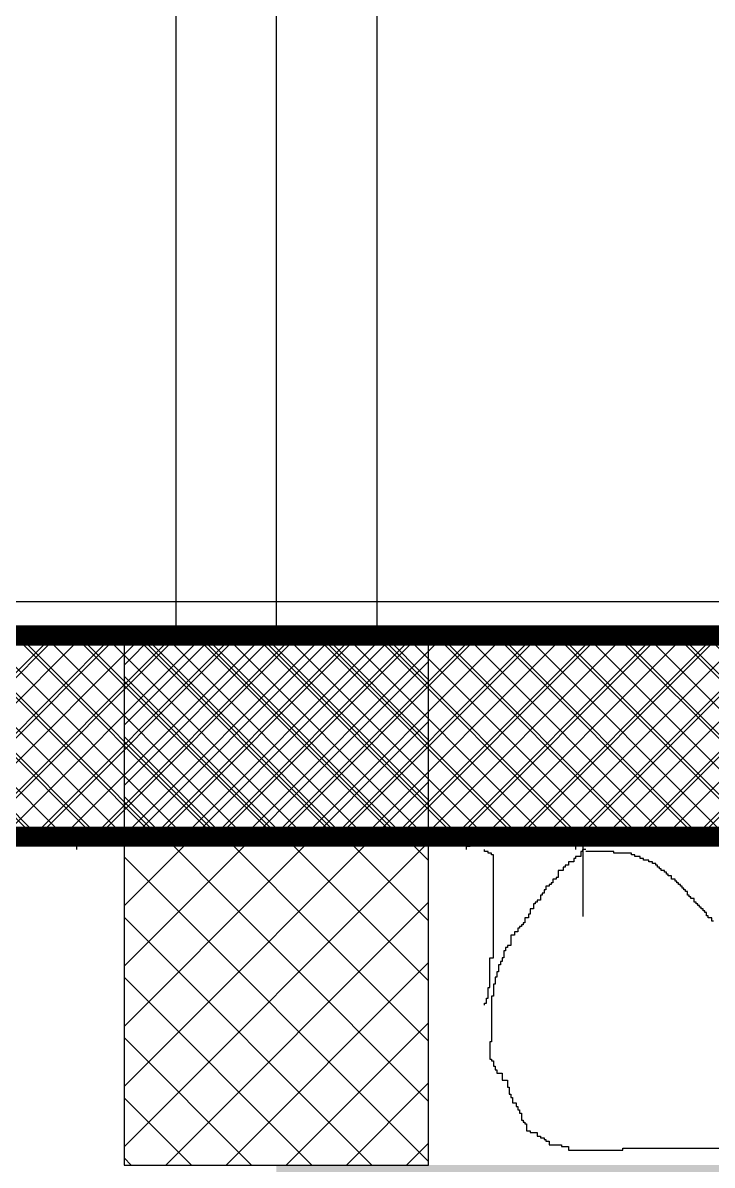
# Model space of a CAD drawing. Extents: x 250879 to 348495, y -51522 to -9360.
# Drawn here: x 290580 to 290682.8, y -50727.1 to -50556.8 of the extents above; entities that cross this region are included whole.
import ezdxf

# ---------------------------------------------------------------- set-up
doc = ezdxf.new("R2010")
doc.units = 0
for name, color, linetype in [('AXIS', 1, 'CONTINUOUS'), ('CURTAIN', 150, 'CONTINUOUS'), ('WALL', 7, 'CONTINUOUS')]:
    doc.layers.add(name, color=color, linetype=linetype)
doc.layers.add('int fram for glaz& landscap obj.', color=252, linetype='CONTINUOUS', lineweight=15)
doc.layers.add('VIS', color=8, linetype='CONTINUOUS', lineweight=18)

msp = doc.modelspace()

# ---------------------------------------------------------------- hatches: boundary and pattern name
at = {"layer": 'AXIS'}
h = msp.add_hatch(dxfattribs=at)
h.set_pattern_fill('ANSI37', color=256, style=0)
h.set_pattern_definition([(45, (19207.2062, -24231.1652), (-2.24506403, 2.24506403), []), (135, (19207.2062, -24231.1652), (-2.24506403, -2.24506403), [])])
h.paths.add_polyline_path([(289238.58209, -50648.17295), (289238.58209, -50678.17295), (292232.78876, -50678.17295), (292232.78876, -50648.17295)])
at = {"layer": 'int fram for glaz& landscap obj.'}
h = msp.add_hatch(dxfattribs=at)
h.set_pattern_fill('EARTH', color=256, scale=4, angle=45, style=0)
h.set_pattern_definition([(45, (8319.78, -20351.165), (4e-15, 35.9210245), [25.4, -25.4]), (45, (8313.045, -20344.43), (4e-15, 35.9210245), [25.4, -25.4]), (45, (8306.31, -20337.695), (4e-15, 35.9210245), [25.4, -25.4]), (135, (8306.31, -20333.205), (-35.9210245, 4e-15), [25.4, -25.4]), (135, (8313.045, -20326.47), (-35.9210245, 4e-15), [25.4, -25.4]), (135, (8319.78, -20319.734), (-35.9210245, 4e-15), [25.4, -25.4])])
h.paths.add_polyline_path([(292655.24487, -50112.17295), (292482.95335, -50112.17295), (292482.95335, -50328.17295), (292603.88649, -50328.17295)])
h.paths.add_polyline_path([(292603.88649, -50328.17295), (292482.95335, -50328.17295), (292482.95335, -50648.17295), (292527.8, -50648.17295)])
h.paths.add_polyline_path([(292527.8, -50648.17295), (292482.95335, -50648.17295), (292482.95335, -50727.14584), (292437.50717, -50727.14584), (291817.78876, -50727.14584), (291817.78876, -50776.59637), (292497.26473, -50776.59637)])
h.paths.add_polyline_path([(291817.78876, -50727.14584), (291795.06567, -50727.14584), (291417.78876, -50727.14584), (291417.78876, -50776.59637), (291606.72451, -50776.59637), (291817.78876, -50776.59637)])
h.paths.add_polyline_path([(291417.78876, -50727.14584), (291017.78876, -50727.14584), (291017.78876, -50776.59637), (291417.78876, -50776.59637)])
h.paths.add_polyline_path([(291017.78876, -50727.14584), (290995.06567, -50727.14584), (290617.78876, -50727.14584), (290617.78876, -50776.59637), (290741.25098, -50776.59637), (291017.78876, -50776.59637)])
at = {"layer": 'VIS', "ltscale": 0.0001}
h = msp.add_hatch(dxfattribs=at)
h.set_pattern_fill('ANSI37', color=256, scale=2, style=0)
h.set_pattern_definition([(135, (640533.8467, -30867.618), (4.49012806, 4.49012806), []), (45, (640533.8467, -30867.618), (4.49012806, -4.49012806), [])])
h.paths.add_polyline_path([(290593.74656, -50648.17295), (290676.28538, -50648.17295), (290676.28538, -50653.17295), (290793.74656, -50653.17295), (290793.74656, -50678.17295), (290593.74656, -50678.17295)])
h.paths.add_polyline_path([(290676.28538, -50648.17295), (290738.41718, -50648.17295), (290738.41718, -50653.17295), (290676.28538, -50653.17295)], flags=17)
h.paths.add_polyline_path([(290738.41718, -50648.17295), (290743.41718, -50648.17295), (290743.41718, -50653.17295), (290738.41718, -50653.17295)], flags=17)
h.paths.add_polyline_path([(290743.41718, -50648.17295), (290793.74656, -50648.17295), (290793.74656, -50653.17295), (290743.41718, -50653.17295)])
h.paths.add_polyline_path([(290268.74656, -50678.17295), (290268.74656, -50648.17295), (290593.74656, -50648.17295), (290593.74656, -50678.17295)])
h = msp.add_hatch(dxfattribs=at)
h.set_pattern_fill('ANSI37', color=256, scale=2, style=0)
h.set_pattern_definition([(135, (639382.889, -27587.618), (4.49012806, 4.49012806), []), (45, (639382.889, -27587.618), (4.49012806, -4.49012806), [])])
h.paths.add_polyline_path([(290640.51185, -50648.17295), (290595.06567, -50648.17295), (290595.06567, -50727.14584), (290640.51185, -50727.14584)])

# ---------------------------------------------------------------- linework, layer by layer
at = {"layer": 'AXIS'}
msp.add_line((290617.78876, -50648.17295), (290617.78876, -45795.09533), dxfattribs=at)
at = {"layer": 'CURTAIN', "linetype": 'Continuous'}
for p, q in [((290602.78876, -49992.17295), (290602.78876, -50648.17295)), ((290632.78876, -49992.17295), (290632.78876, -50648.17295))]:
    msp.add_line(p, q, dxfattribs=at)
at = {"layer": 'WALL', "linetype": 'Continuous'}
for p, q in [((292217.78876, -50643.17295), (289092.2533, -50643.17295)), ((292217.78876, -50648.17295), (289092.2533, -50648.17295)), ((290648.28596, -50679.04532), (290648.28596, -50678.52147)), ((290648.28596, -50678.52147), (290650.38358, -50678.52147)), ((290650.38358, -50678.52147), (290650.38358, -50677.99762)), ((290650.38358, -50677.99762), (290651.43335, -50677.99762)), ((290651.43335, -50677.99762), (290651.43335, -50677.47329)), ((290651.43335, -50677.47329), (290661.4004, -50677.47329)), ((290661.4004, -50677.47329), (290661.4004, -50677.99762)), ((290661.4004, -50677.99762), (290661.92529, -50677.99762)), ((290661.92529, -50677.99762), (290661.92529, -50678.52147)), ((290661.92529, -50678.52147), (290662.44921, -50678.52147)), ((290662.44921, -50678.52147), (290662.44921, -50680.0935)), ((290588.7416, -50679.57256), (290587.95955, -50679.57256)), ((290587.95955, -50679.57256), (290587.95955, -50680.0935)), ((290589.2636, -50679.3121), (290588.7416, -50679.3121)), ((290588.7416, -50679.3121), (290588.7416, -50679.57256)), ((290646.18739, -50680.0935), (290646.18739, -50679.56965)), ((290646.18739, -50679.56965), (290646.71131, -50679.56965)), ((290646.71131, -50679.56965), (290646.71131, -50679.04532)), ((290646.71131, -50679.04532), (290648.28596, -50679.04532)), ((290648.87324, -50680.35397), (290648.87324, -50680.0935)), ((290649.39429, -50680.35397), (290648.87324, -50680.35397)), ((290649.39429, -50680.61444), (290649.39429, -50680.35397)), ((290663.47309, -50680.35397), (290663.21209, -50680.35397)), ((290663.21209, -50680.35397), (290663.21209, -50681.13538)), ((290663.99414, -50680.0935), (290663.47309, -50680.0935)), ((290663.47309, -50680.0935), (290663.47309, -50680.35397)), ((290663.49898, -50679.56965), (290663.49898, -50690.05003)), ((290668.16539, -50680.35397), (290663.99414, -50680.35397)), ((290668.16539, -50680.61444), (290668.16539, -50680.35397)), ((290649.91629, -50680.61444), (290649.39429, -50680.61444)), ((290649.91629, -50680.87491), (290649.91629, -50680.61444)), ((290650.17729, -50680.87491), (290649.91629, -50680.87491)), ((290650.17729, -50696.24019), (290650.17729, -50680.87491)), ((290662.16904, -50681.91631), (290661.38699, -50681.91631)), ((290661.38699, -50681.91631), (290661.38699, -50682.43724)), ((290662.43004, -50681.39537), (290662.16904, -50681.39537)), ((290662.16904, -50681.39537), (290662.16904, -50681.91631)), ((290663.21209, -50681.13538), (290662.43004, -50681.13538)), ((290662.43004, -50681.13538), (290662.43004, -50681.39537)), ((290670.77254, -50680.61444), (290668.16539, -50680.61444)), ((290670.77254, -50680.87491), (290670.77254, -50680.61444)), ((290671.29454, -50680.87491), (290670.77254, -50680.87491)), ((290671.29454, -50681.13538), (290671.29454, -50680.87491)), ((290672.07659, -50681.13538), (290671.29454, -50681.13538)), ((290672.07659, -50681.39537), (290672.07659, -50681.13538)), ((290672.59764, -50681.39537), (290672.07659, -50681.39537)), ((290672.59764, -50681.65584), (290672.59764, -50681.39537)), ((290673.37969, -50681.65584), (290672.59764, -50681.65584)), ((290673.37969, -50681.91631), (290673.37969, -50681.65584)), ((290673.90169, -50681.91631), (290673.37969, -50681.91631)), ((290673.90169, -50682.17677), (290673.90169, -50681.91631)), ((290660.60494, -50683.21865), (290659.82289, -50683.21865)), ((290659.82289, -50683.21865), (290659.82289, -50684.26053)), ((290660.86594, -50682.69771), (290660.60494, -50682.69771)), ((290660.60494, -50682.69771), (290660.60494, -50683.21865)), ((290661.38699, -50682.43724), (290660.86594, -50682.43724)), ((290660.86594, -50682.43724), (290660.86594, -50682.69771)), ((290674.42274, -50682.17677), (290673.90169, -50682.17677)), ((290674.42274, -50682.43724), (290674.42274, -50682.17677)), ((290674.68374, -50682.43724), (290674.42274, -50682.43724)), ((290674.68374, -50682.69771), (290674.68374, -50682.43724)), ((290674.94474, -50682.69771), (290674.68374, -50682.69771)), ((290674.94474, -50682.95818), (290674.94474, -50682.69771)), ((290675.20479, -50682.95818), (290674.94474, -50682.95818)), ((290675.20479, -50683.21865), (290675.20479, -50682.95818)), ((290675.72679, -50683.21865), (290675.20479, -50683.21865)), ((290675.72679, -50683.47912), (290675.72679, -50683.21865)), ((290675.98684, -50683.47912), (290675.72679, -50683.47912)), ((290675.98684, -50683.73959), (290675.98684, -50683.47912)), ((290676.24784, -50683.73959), (290675.98684, -50683.73959)), ((290676.24784, -50684.00006), (290676.24784, -50683.73959)), ((290658.77984, -50685.30192), (290658.51979, -50685.30192)), ((290658.51979, -50685.30192), (290658.51979, -50685.56239)), ((290659.04084, -50685.04145), (290658.77984, -50685.04145)), ((290658.77984, -50685.04145), (290658.77984, -50685.30192)), ((290659.56284, -50684.521), (290659.04084, -50684.521)), ((290659.04084, -50684.521), (290659.04084, -50685.04145)), ((290659.82289, -50684.26053), (290659.56284, -50684.26053)), ((290659.56284, -50684.26053), (290659.56284, -50684.521)), ((290676.76889, -50684.00006), (290676.24784, -50684.00006)), ((290676.76889, -50684.521), (290676.76889, -50684.00006)), ((290677.29089, -50684.521), (290676.76889, -50684.521)), ((290677.29089, -50684.78098), (290677.29089, -50684.521)), ((290677.5519, -50684.78098), (290677.29089, -50684.78098)), ((290677.5519, -50685.04145), (290677.5519, -50684.78098)), ((290677.81194, -50685.04145), (290677.5519, -50685.04145)), ((290677.81194, -50685.30192), (290677.81194, -50685.04145)), ((290678.07294, -50685.30192), (290677.81194, -50685.30192)), ((290678.07294, -50685.56239), (290678.07294, -50685.30192)), ((290657.47674, -50686.86474), (290657.21574, -50686.86474)), ((290657.21574, -50686.86474), (290657.21574, -50687.64615)), ((290657.73774, -50686.60427), (290657.47674, -50686.60427)), ((290657.47674, -50686.60427), (290657.47674, -50686.86474)), ((290657.99779, -50686.08333), (290657.73774, -50686.08333)), ((290657.73774, -50686.08333), (290657.73774, -50686.60427)), ((290658.51979, -50685.56239), (290657.99779, -50685.56239)), ((290657.99779, -50685.56239), (290657.99779, -50686.08333)), ((290678.33394, -50685.56239), (290678.07294, -50685.56239)), ((290678.33394, -50685.82286), (290678.33394, -50685.56239)), ((290678.59399, -50685.82286), (290678.33394, -50685.82286)), ((290678.59399, -50686.08333), (290678.59399, -50685.82286)), ((290678.85499, -50686.08333), (290678.59399, -50686.08333)), ((290678.85499, -50686.3438), (290678.85499, -50686.08333)), ((290679.11599, -50686.3438), (290678.85499, -50686.3438)), ((290679.11599, -50686.86474), (290679.11599, -50686.3438)), ((290679.37604, -50686.86474), (290679.11599, -50686.86474)), ((290679.37604, -50687.12521), (290679.37604, -50686.86474)), ((290679.63704, -50687.12521), (290679.37604, -50687.12521)), ((290679.63704, -50687.38568), (290679.63704, -50687.12521)), ((290656.43369, -50688.1666), (290656.17269, -50688.1666)), ((290656.17269, -50688.1666), (290656.17269, -50688.94801)), ((290656.69469, -50687.90662), (290656.43369, -50687.90662)), ((290656.43369, -50687.90662), (290656.43369, -50688.1666)), ((290657.21574, -50687.64615), (290656.69469, -50687.64615)), ((290656.69469, -50687.64615), (290656.69469, -50687.90662)), ((290680.15809, -50687.38568), (290679.63704, -50687.38568)), ((290680.15809, -50687.90662), (290680.15809, -50687.38568)), ((290680.41909, -50687.90662), (290680.15809, -50687.90662)), ((290680.41909, -50688.1666), (290680.41909, -50687.90662)), ((290680.68009, -50688.1666), (290680.41909, -50688.1666)), ((290680.68009, -50688.42707), (290680.68009, -50688.1666)), ((290680.94109, -50688.42707), (290680.68009, -50688.42707)), ((290680.94109, -50688.68754), (290680.94109, -50688.42707)), ((290681.20114, -50688.68754), (290680.94109, -50688.68754)), ((290681.20114, -50688.94801), (290681.20114, -50688.68754)), ((290655.39064, -50690.25036), (290654.86959, -50690.25036)), ((290654.86959, -50690.25036), (290654.86959, -50691.03177)), ((290655.65164, -50689.72942), (290655.39064, -50689.72942)), ((290655.39064, -50689.72942), (290655.39064, -50690.25036)), ((290656.17269, -50688.94801), (290655.65164, -50688.94801)), ((290655.65164, -50688.94801), (290655.65164, -50689.72942)), ((290681.46214, -50688.94801), (290681.20114, -50688.94801)), ((290681.46214, -50689.20848), (290681.46214, -50688.94801)), ((290681.72314, -50689.20848), (290681.46214, -50689.20848)), ((290681.72314, -50689.46895), (290681.72314, -50689.20848)), ((290681.98319, -50689.46895), (290681.72314, -50689.46895)), ((290681.98319, -50689.98989), (290681.98319, -50689.46895)), ((290682.24419, -50689.98989), (290681.98319, -50689.98989)), ((290682.24419, -50690.25036), (290682.24419, -50689.98989)), ((290682.76524, -50690.25036), (290682.24419, -50690.25036)), ((290682.76524, -50690.7713), (290682.76524, -50690.25036)), ((290654.08754, -50691.81269), (290653.82654, -50691.81269)), ((290653.82654, -50691.81269), (290653.82654, -50692.33363)), ((290654.34854, -50691.55222), (290654.08754, -50691.55222)), ((290654.08754, -50691.55222), (290654.08754, -50691.81269)), ((290654.60859, -50691.29224), (290654.34854, -50691.29224)), ((290654.34854, -50691.29224), (290654.34854, -50691.55222)), ((290654.86959, -50691.03177), (290654.60859, -50691.03177)), ((290654.60859, -50691.03177), (290654.60859, -50691.29224)), ((290683.02624, -50690.7713), (290682.76524, -50690.7713)), ((290653.30549, -50692.85457), (290652.78349, -50692.85457)), ((290652.78349, -50692.85457), (290652.78349, -50694.41738)), ((290653.82654, -50692.33363), (290653.30549, -50692.33363)), ((290653.30549, -50692.33363), (290653.30549, -50692.85457)), ((290652.00144, -50695.19831), (290651.74139, -50695.19831)), ((290651.74139, -50695.19831), (290651.74139, -50696.24019)), ((290652.26244, -50694.67785), (290652.00144, -50694.67785)), ((290652.00144, -50694.67785), (290652.00144, -50695.19831)), ((290652.78349, -50694.41738), (290652.26244, -50694.41738)), ((290652.26244, -50694.41738), (290652.26244, -50694.67785)), ((290649.65529, -50700.66768), (290649.65529, -50696.24019)), ((290649.65529, -50696.24019), (290650.17729, -50696.24019)), ((290651.21939, -50697.28206), (290650.95934, -50697.28206)), ((290650.95934, -50697.28206), (290650.95934, -50698.32346)), ((290651.48039, -50696.76113), (290651.21939, -50696.76113)), ((290651.21939, -50696.76113), (290651.21939, -50697.28206)), ((290651.74139, -50696.24019), (290651.48039, -50696.24019)), ((290651.48039, -50696.24019), (290651.48039, -50696.76113)), ((290650.95934, -50698.32346), (290650.69834, -50698.32346)), ((290650.69834, -50698.32346), (290650.69834, -50699.10487)), ((290649.39429, -50702.23001), (290649.39429, -50700.66768)), ((290649.39429, -50700.66768), (290649.65529, -50700.66768)), ((290650.43734, -50700.14674), (290650.17729, -50700.14674)), ((290650.17729, -50700.14674), (290650.17729, -50701.96954)), ((290650.69834, -50699.10487), (290650.43734, -50699.10487)), ((290650.43734, -50699.10487), (290650.43734, -50700.14674)), ((290649.13424, -50703.01142), (290649.13424, -50702.23001)), ((290649.13424, -50702.23001), (290649.39429, -50702.23001)), ((290650.17729, -50701.96954), (290649.91629, -50701.96954)), ((290649.91629, -50701.96954), (290649.91629, -50708.74078)), ((290648.87324, -50703.27189), (290648.87324, -50703.01142)), ((290648.87324, -50703.01142), (290649.13424, -50703.01142)), ((290649.91629, -50708.74078), (290649.65529, -50708.74078)), ((290649.65529, -50708.74078), (290649.65529, -50711.34548)), ((290649.65529, -50711.34548), (290649.91629, -50711.34548)), ((290649.91629, -50711.34548), (290649.91629, -50711.60546)), ((290649.91629, -50711.60546), (290650.17729, -50711.60546)), ((290650.17729, -50711.60546), (290650.17729, -50712.38687)), ((290650.17729, -50712.38687), (290650.43734, -50712.38687)), ((290650.43734, -50712.38687), (290650.43734, -50712.90781)), ((290650.43734, -50712.90781), (290650.69834, -50712.90781)), ((290650.69834, -50712.90781), (290650.69834, -50713.42875)), ((290650.69834, -50713.42875), (290651.48039, -50713.42875)), ((290651.48039, -50713.42875), (290651.48039, -50714.47062)), ((290651.48039, -50714.47062), (290652.26244, -50714.47062)), ((290652.26244, -50714.47062), (290652.26244, -50715.51202)), ((290652.26244, -50715.51202), (290652.52344, -50715.51202)), ((290652.52344, -50715.51202), (290652.52344, -50716.55389)), ((290652.52344, -50716.55389), (290652.78349, -50716.55389)), ((290652.78349, -50716.55389), (290652.78349, -50717.07483)), ((290652.78349, -50717.07483), (290653.04449, -50717.07483)), ((290653.04449, -50717.07483), (290653.04449, -50717.85624)), ((290653.04449, -50717.85624), (290653.56649, -50717.85624)), ((290653.56649, -50717.85624), (290653.56649, -50718.3767)), ((290653.56649, -50718.3767), (290653.82654, -50718.3767)), ((290653.82654, -50718.3767), (290653.82654, -50718.89764)), ((290653.82654, -50718.89764), (290654.08754, -50718.89764)), ((290654.08754, -50718.89764), (290654.08754, -50719.41857)), ((290654.08754, -50719.41857), (290654.34854, -50719.41857)), ((290654.34854, -50719.41857), (290654.34854, -50720.46045)), ((290654.34854, -50720.46045), (290654.60859, -50720.46045)), ((290654.60859, -50720.46045), (290654.60859, -50720.72092)), ((290654.60859, -50720.72092), (290654.86959, -50720.72092)), ((290654.86959, -50720.72092), (290654.86959, -50720.98139)), ((290654.86959, -50720.98139), (290655.13059, -50720.98139)), ((290655.13059, -50720.98139), (290655.13059, -50722.02278)), ((290655.13059, -50722.02278), (290655.65164, -50722.02278)), ((290655.65164, -50722.02278), (290655.65164, -50722.28325)), ((290655.65164, -50722.28325), (290656.69469, -50722.28325)), ((290656.69469, -50722.28325), (290656.69469, -50722.80419)), ((290656.69469, -50722.80419), (290657.21574, -50722.80419)), ((290657.21574, -50722.80419), (290657.21574, -50723.06466)), ((290657.21574, -50723.06466), (290657.73774, -50723.06466)), ((290657.73774, -50723.06466), (290657.73774, -50723.32513)), ((290657.73774, -50723.32513), (290657.99779, -50723.32513)), ((290657.99779, -50723.32513), (290657.99779, -50723.5856)), ((290657.99779, -50723.5856), (290658.51979, -50723.5856)), ((290658.51979, -50723.5856), (290658.51979, -50724.10654)), ((290658.51979, -50724.10654), (290660.34489, -50724.10654)), ((290660.34489, -50724.10654), (290660.34489, -50724.36701)), ((290660.34489, -50724.36701), (290661.38699, -50724.36701)), ((290661.38699, -50724.36701), (290661.38699, -50724.88746)), ((290669.46944, -50724.88746), (290669.46944, -50724.62748)), ((290669.46944, -50724.62748), (290690.84769, -50724.62748)), ((290661.38699, -50724.88746), (290669.46944, -50724.88746))]:
    msp.add_line(p, q, dxfattribs=at)
at = {"layer": 'WALL', "linetype": 'Continuous', "const_width": 3}
for points in [[(289079.43967, -50092.17295), (289072.2533, -50096.17295), (289072.2533, -50678.17295), (292232.78876, -50678.17295), (292232.78876, -50648.17295)], [(289079.43967, -50108.17295), (289072.2533, -50112.17295), (289072.2533, -50678.17295), (292232.78876, -50678.17295), (292232.78876, -50648.17295)], [(292232.78876, -50648.17295), (289072.2533, -50648.17295)], [(292232.78876, -50648.17295), (289072.2533, -50648.17295)]]:
    msp.add_lwpolyline(points, dxfattribs=at)
at = {"layer": 'WALL', "linetype": 'Continuous'}
msp.add_lwpolyline([(289189.34358, -50678.17295), (292232.78876, -50678.17295), (292232.78876, -50648.17295), (289072.2533, -50648.17295)], dxfattribs=at)
msp.add_lwpolyline([(290640.51185, -50648.17295), (290595.06567, -50648.17295), (290595.06567, -50727.14584), (290640.51185, -50727.14584)], close=True, dxfattribs=at)

doc.saveas('drawing.dxf')
